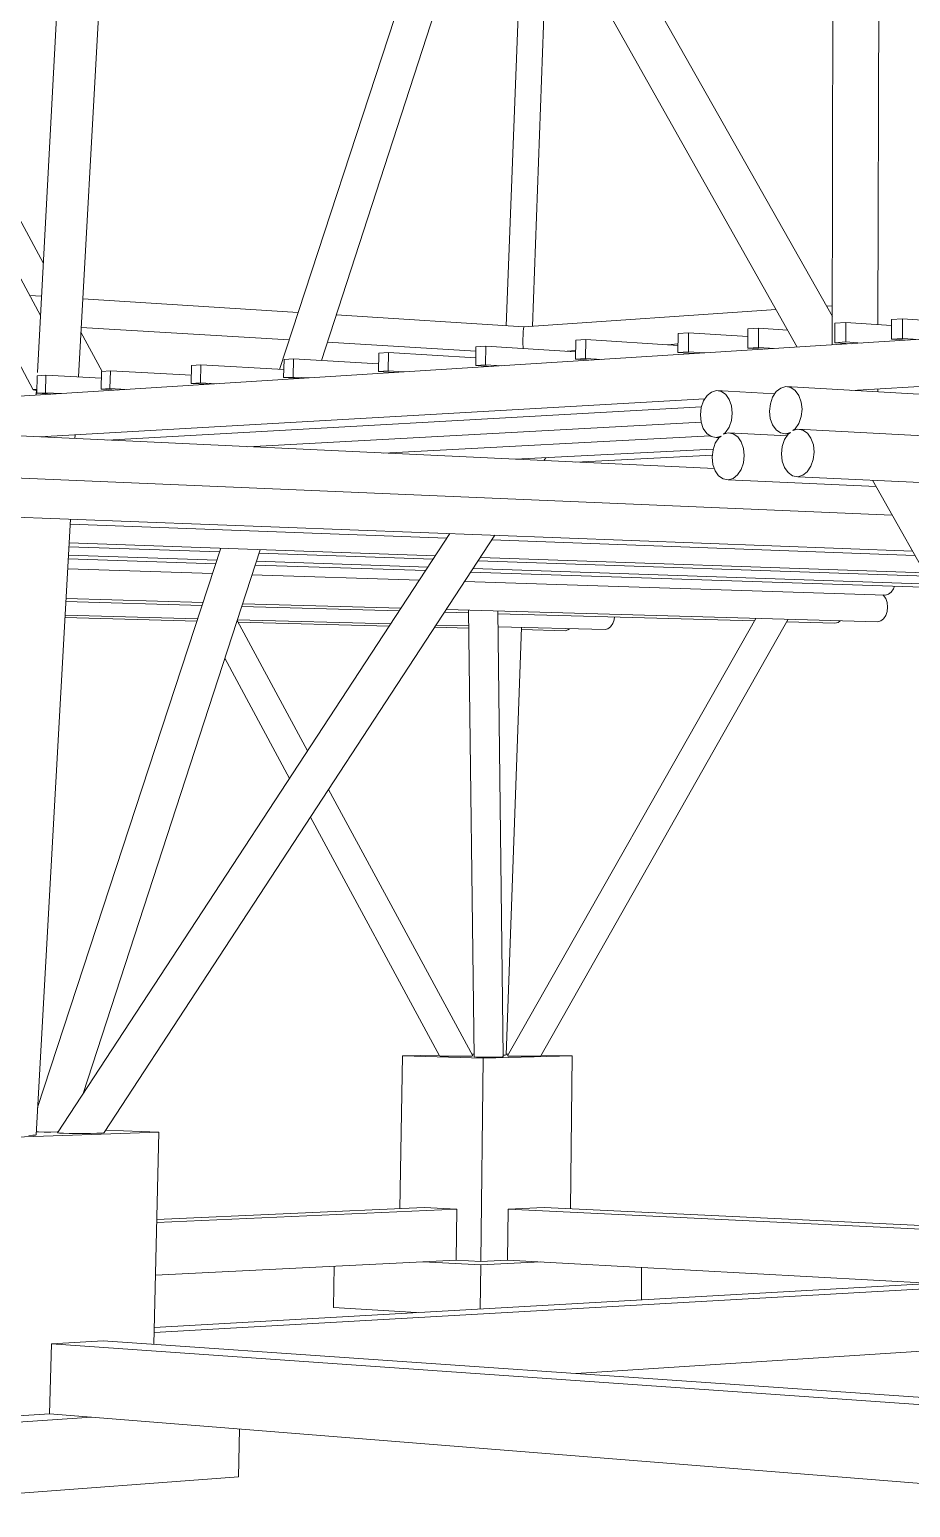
# Model space of a CAD drawing. Header units: millimetres. Extents: x -71878 to 121433, y -67383 to 83273.
# Drawn here: x -42900 to -30529, y 32838 to 53587 of the extents above; entities that cross this region are included whole.
import ezdxf

# ---------------------------------------------------------------- set-up
doc = ezdxf.new("R2010")
doc.units = ezdxf.units.MM
doc.header["$MEASUREMENT"] = 0
for name, color, linetype in [('COLUMNAS', 7, 'Continuous'), ('ENTIRADO', 7, 'Continuous'), ('Losas', 7, 'Continuous'), ('Vigas', 7, 'Continuous'), ('VIGAS DE CIMENTACION', 7, 'Continuous')]:
    doc.layers.add(name, color=color, linetype=linetype)
for name, color, linetype, lineweight in [('COLUMNAS_Pluma_Nº__1', 7, 'Continuous', 0), ('ENTIRADO_Pluma_Nº__21', 7, 'Continuous', 5), ('Losas_Pluma_Nº__1', 7, 'Continuous', 0), ('VIGAS DE CIMENTACION_Pluma_Nº__21', 7, 'Continuous', 5), ('Vigas_Pluma_Nº__21', 7, 'Continuous', 5)]:
    doc.layers.add(name, color=color, linetype=linetype, lineweight=lineweight)

# ---------------------------------------------------------------- blocks, each defined once
blk = doc.blocks.new('Elem Sección_1_3')
at = {"layer": 'COLUMNAS_Pluma_Nº__1', "linetype": 'Continuous'}
for p, q in [((-1514, -20779), (-9887, -5942)), ((-1022, -20347), (-9094, -6087)), ((5138, -32565), (-460, -22647))]:
    blk.add_line(p, q, dxfattribs=at)
blk = doc.blocks.new('Elem Sección_8_3')
at = {"layer": 'Vigas_Pluma_Nº__21', "linetype": 'Continuous'}
for p, q in [((7455, -20213), (-26895, -22380)), ((4270, -21100), (-750, -21387)), ((-2811, -21505), (-12157, -22039))]:
    blk.add_line(p, q, dxfattribs=at)
blk = doc.blocks.new('Elem Sección_9_3')
at = {"layer": 'Vigas_Pluma_Nº__21', "linetype": 'Continuous'}
blk.add_line((-2859, -21615), (-11206, -22084), dxfattribs=at)
blk = doc.blocks.new('Elem Sección_11_3')
at = {"layer": 'Vigas_Pluma_Nº__21', "linetype": 'Continuous'}
for p, q in [((-13073, -21996), (-2679, -22485)), ((-13091, -22592), (-183, -23137))]:
    blk.add_line(p, q, dxfattribs=at)
blk = doc.blocks.new('Elem Sección_15_3')
at = {"layer": 'Vigas_Pluma_Nº__21', "linetype": 'Continuous'}
for p, q in [((-6434, -23461), (-11726, -23264)), ((137, -23705), (-5802, -23484))]:
    blk.add_line(p, q, dxfattribs=at)
blk = doc.blocks.new('Elem Sección_16_3')
at = {"layer": 'Vigas_Pluma_Nº__21', "linetype": 'Continuous'}
for p, q in [((-6596, -23709), (-11741, -23529)), ((275, -23949), (-5963, -23731))]:
    blk.add_line(p, q, dxfattribs=at)
blk = doc.blocks.new('Elem Sección_17_3')
at = {"layer": 'Vigas_Pluma_Nº__21', "linetype": 'Continuous'}
for p, q in [((-9626, -23654), (-11744, -23581)), ((-6628, -23758), (-9077, -23673)), ((302, -23997), (-5995, -23780))]:
    blk.add_line(p, q, dxfattribs=at)
blk = doc.blocks.new('Elem Sección_18_3')
at = {"layer": 'Vigas_Pluma_Nº__21', "linetype": 'Continuous'}
for p, q in [((-2864, -21629), (-2832, -21535)), ((-2832, -21535), (-2782, -21460)), ((-2782, -21460), (-2719, -21410)), ((-2719, -21410), (-2650, -21390)), ((-2650, -21390), (-2580, -21402)), ((-2650, -21390), (-1831, -21436)), ((-2580, -21402), (-2518, -21445)), ((-2518, -21445), (-2469, -21515)), ((-2469, -21515), (-2437, -21605)), ((-2875, -21731), (-2864, -21629)), ((-2865, -21832), (-2875, -21731)), ((-2427, -21706), (-2438, -21808)), ((-2437, -21605), (-2427, -21706)), ((-2834, -21921), (-2865, -21832)), ((-2785, -21992), (-2834, -21921)), ((-2723, -22035), (-2785, -21992)), ((-2521, -21978), (-2553, -22003)), ((-2471, -21902), (-2521, -21978)), ((-2438, -21808), (-2471, -21902)), ((-2654, -22047), (-2723, -22035)), ((-2584, -22028), (-2654, -22047)), ((-2654, -22047), (-2612, -22050))]:
    blk.add_line(p, q, dxfattribs=at)
blk = doc.blocks.new('Elem Sección_19_3')
at = {"layer": 'Vigas_Pluma_Nº__21', "linetype": 'Continuous'}
for p, q in [((-1810, -21404), (-1746, -21353)), ((-1746, -21353), (-1676, -21333)), ((-1676, -21333), (4160, -21671)), ((-1676, -21333), (-1605, -21345)), ((-1605, -21345), (-1542, -21389)), ((-1905, -21677), (-1893, -21574)), ((-1893, -21574), (-1861, -21480)), ((-1861, -21480), (-1810, -21404)), ((-1542, -21389), (-1491, -21459)), ((-1491, -21459), (-1459, -21550)), ((-1459, -21550), (-1448, -21652)), ((-1894, -21779), (-1905, -21677)), ((-1862, -21870), (-1894, -21779)), ((-1460, -21755), (-1493, -21850)), ((-1448, -21652), (-1460, -21755)), ((-1812, -21940), (-1862, -21870)), ((-1749, -21984), (-1812, -21940)), ((-1678, -21997), (-1749, -21984)), ((-1611, -21977), (-1678, -21997)), ((-1544, -21926), (-1575, -21951)), ((-1493, -21850), (-1544, -21926)), ((-1678, -21997), (-1637, -21999))]:
    blk.add_line(p, q, dxfattribs=at)
blk = doc.blocks.new('Elem Sección_21_3')
at = {"layer": 'Vigas_Pluma_Nº__21', "linetype": 'Continuous'}
for p, q in [((-1611, -21977), (-1642, -22002)), ((-1507, -21931), (-1575, -21951)), ((-1436, -21944), (-1507, -21931)), ((4093, -22226), (-1507, -21931)), ((-1372, -21988), (-1436, -21944)), ((-1322, -22059), (-1372, -21988)), ((-1725, -22172), (-1737, -22276)), ((-1692, -22078), (-1725, -22172)), ((-1642, -22002), (-1692, -22078)), ((-1289, -22150), (-1322, -22059)), ((-1278, -22253), (-1289, -22150)), ((-1737, -22276), (-1726, -22378)), ((-1726, -22378), (-1694, -22469)), ((-1323, -22451), (-1290, -22357)), ((-1290, -22357), (-1278, -22253)), ((-1694, -22469), (-1644, -22540)), ((-1644, -22540), (-1580, -22585)), ((-1580, -22585), (-1509, -22598)), ((-1509, -22598), (-1438, -22578)), ((6210, -22957), (-1509, -22598)), ((-1438, -22578), (-1374, -22528)), ((-1374, -22528), (-1323, -22451))]:
    blk.add_line(p, q, dxfattribs=at)
blk = doc.blocks.new('Elem Sección_22_3')
at = {"layer": 'Vigas_Pluma_Nº__21', "linetype": 'Continuous'}
for p, q in [((-11761, -23893), (-9725, -23959)), ((-9175, -23976), (-6821, -24051)), ((-6186, -24072), (-277, -24260)), ((-234, -24249), (-277, -24260)), ((-194, -24219), (-234, -24249)), ((-163, -24173), (-194, -24219)), ((-150, -24135), (-163, -24173))]:
    blk.add_line(p, q, dxfattribs=at)
blk = doc.blocks.new('Elem Sección_24_3')
at = {"layer": 'Vigas_Pluma_Nº__21', "linetype": 'Continuous'}
for p, q in [((-11797, -24544), (-9934, -24593)), ((-9381, -24608), (-7223, -24665)), ((-6586, -24682), (-6130, -24694)), ((-4107, -24661), (-4136, -24706)), ((-4088, -24606), (-4107, -24661)), ((-4083, -24568), (-4088, -24606)), ((-5717, -24705), (-4214, -24745)), ((-4173, -24734), (-4214, -24745)), ((-4136, -24706), (-4173, -24734))]:
    blk.add_line(p, q, dxfattribs=at)
blk = doc.blocks.new('Elem Sección_25_3')
at = {"layer": 'Vigas_Pluma_Nº__21', "linetype": 'Continuous'}
for p, q in [((-11787, -24351), (-9872, -24405)), ((-9320, -24420), (-7104, -24483)), ((-6467, -24501), (-6132, -24510)), ((-5719, -24522), (-2116, -24623)), ((-1663, -24636), (-985, -24655)), ((-942, -24644), (-985, -24655)), ((-911, -24620), (-942, -24644))]:
    blk.add_line(p, q, dxfattribs=at)
blk = doc.blocks.new('Elem Sección_26_3')
at = {"layer": 'Vigas_Pluma_Nº__21', "linetype": 'Continuous'}
for p, q in [((14908, -20765), (14212, -20804)), ((14731, -20977), (14755, -20888)), ((14755, -20888), (14796, -20819)), ((14796, -20819), (14849, -20777)), ((14849, -20777), (14908, -20765)), ((14908, -20765), (14969, -20786)), ((14969, -20786), (15025, -20836)), ((15025, -20836), (15070, -20911)), ((15070, -20911), (15101, -21004)), ((14725, -21078), (14731, -20977)), ((14738, -21180), (14725, -21078)), ((15101, -21004), (15114, -21105)), ((15114, -21105), (15108, -21205)), ((14768, -21273), (14738, -21180)), ((14814, -21348), (14768, -21273)), ((14870, -21398), (14814, -21348)), ((15043, -21364), (14990, -21406)), ((15083, -21294), (15043, -21364)), ((15108, -21205), (15083, -21294)), ((14931, -21418), (13955, -21467)), ((14931, -21418), (14870, -21398)), ((14990, -21406), (14931, -21418)), ((-2707, -22298), (-4625, -22394))]:
    blk.add_line(p, q, dxfattribs=at)
blk = doc.blocks.new('Elem Sección_27_3')
at = {"layer": 'Vigas_Pluma_Nº__21', "linetype": 'Continuous'}
blk.add_line((-2695, -22213), (-5475, -22354), dxfattribs=at)
blk = doc.blocks.new('Elem Sección_59_3')
at = {"layer": 'COLUMNAS_Pluma_Nº__1', "linetype": 'Continuous'}
for p, q in [((-11611, -21197), (-10777, -6271)), ((-12187, -21135), (-11397, -6457)), ((-12204, -21453), (-12200, -21370)), ((-11659, -22062), (-11656, -22010)), ((-12205, -31837), (-11722, -23196)), ((-12308, -31848), (-12250, -31845)), ((-12250, -31845), (-12214, -31841)), ((-12214, -31841), (-12205, -31837))]:
    blk.add_line(p, q, dxfattribs=at)
blk = doc.blocks.new('Elem Sección_60_3')
at = {"layer": 'COLUMNAS_Pluma_Nº__1', "linetype": 'Continuous'}
for p, q in [((-5048, -22332), (-5074, -22373)), ((-6392, -23397), (-11905, -31810)), ((-5760, -23421), (-11248, -31807)), ((-11878, -31813), (-11905, -31810)), ((-11821, -31816), (-11878, -31813)), ((-11740, -31818), (-11821, -31816)), ((-11643, -31819), (-11740, -31818)), ((-11540, -31819), (-11643, -31819)), ((-11440, -31818), (-11540, -31819)), ((-11353, -31816), (-11440, -31818)), ((-11289, -31813), (-11353, -31816)), ((-11252, -31810), (-11289, -31813)), ((-11248, -31807), (-11252, -31810))]:
    blk.add_line(p, q, dxfattribs=at)
blk = doc.blocks.new('Elem Sección_63_3')
at = {"layer": 'Vigas_Pluma_Nº__21', "linetype": 'Continuous'}
for p, q in [((-11750, -23698), (-9663, -23768)), ((-9114, -23786), (-6700, -23867)), ((-6066, -23889), (363, -24105))]:
    blk.add_line(p, q, dxfattribs=at)
blk = doc.blocks.new('Elem Sección_68_3')
at = {"layer": 'COLUMNAS_Pluma_Nº__1', "linetype": 'Continuous'}
for p, q in [((-14377, -31803), (-14473, -34775)), ((-14377, -31803), (-13754, -31783)), ((-12638, -31875), (-14377, -31803)), ((-12638, -31875), (-12749, -35805)), ((-10481, -31802), (-12638, -31875)), ((-11225, -31773), (-10481, -31802)), ((-10481, -31802), (-10550, -34781)), ((-12749, -35805), (-13414, -35751)), ((-12014, -35757), (-12749, -35805))]:
    blk.add_line(p, q, dxfattribs=at)
blk = doc.blocks.new('Elem Sección_79_3')
at = {"layer": 'COLUMNAS_Pluma_Nº__1', "linetype": 'Continuous'}
for p, q in [((-1023, -20748), (-1000, -3278)), ((-382, -20464), (-330, -3514)), ((-384, -21408), (-384, -21366))]:
    blk.add_line(p, q, dxfattribs=at)
blk = doc.blocks.new('Elem Sección_82_3')
at = {"layer": 'COLUMNAS_Pluma_Nº__1', "linetype": 'Continuous'}
for p, q in [((-19727, -7505), (-19779, -7409)), ((-18995, -7667), (-19041, -7582)), ((-12144, -20335), (-18888, -7864)), ((-12246, -21377), (-19114, -8643)), ((-12246, -21377), (-12239, -21372)), ((-12239, -21372), (-12200, -21367)), ((-12200, -21367), (-12194, -21367)), ((-12220, -21382), (-12246, -21377)), ((-12200, -21384), (-12220, -21382))]:
    blk.add_line(p, q, dxfattribs=at)
blk = doc.blocks.new('Elem Sección_83_3')
at = {"layer": 'Vigas_Pluma_Nº__21', "linetype": 'Continuous'}
for p, q in [((-12129, -20064), (-12296, -20054)), ((-8523, -20293), (-11549, -20101)), ((-5354, -20493), (-7989, -20327)), ((-8650, -20677), (-11572, -20502)), ((-5361, -20520), (-5364, -20558)), ((-5357, -20497), (-5361, -20520)), ((-5354, -20493), (-5357, -20497)), ((-6028, -20835), (-8113, -20710)), ((-5366, -20609), (-5367, -20667)), ((-5367, -20667), (-5367, -20727)), ((-5367, -20727), (-5366, -20783)), ((-5364, -20558), (-5366, -20609)), ((-5366, -20783), (-5366, -20798))]:
    blk.add_line(p, q, dxfattribs=at)
blk = doc.blocks.new('Elem Sección_116_3')
at = {"layer": 'Vigas_Pluma_Nº__21', "linetype": 'Continuous'}
blk.add_line((-9233, -22177), (-2865, -21831), dxfattribs=at)
blk = doc.blocks.new('Elem Sección_117_3')
at = {"layer": 'Vigas_Pluma_Nº__21', "linetype": 'Continuous'}
blk.add_line((-7324, -22267), (-2735, -22026), dxfattribs=at)
blk = doc.blocks.new('Elem Sección_122_3')
at = {"layer": 'ENTIRADO_Pluma_Nº__21', "linetype": 'Continuous'}
for p, q in [((-192, -20391), (-38, -20381)), ((-192, -20666), (-192, -20391)), ((-38, -20381), (1369, -20476)), ((-38, -20381), (-38, -20657)), ((-38, -20657), (-192, -20666)), ((-192, -20666), (36, -20681)), ((-38, -20657), (190, -20672))]:
    blk.add_line(p, q, dxfattribs=at)
blk = doc.blocks.new('Elem Sección_123_3')
at = {"layer": 'ENTIRADO_Pluma_Nº__21', "linetype": 'Continuous'}
for p, q in [((-987, -20717), (-986, -20444)), ((-986, -20444), (-834, -20434)), ((-834, -20434), (-835, -20707)), ((-834, -20434), (-192, -20476)), ((-835, -20707), (-987, -20717)), ((-987, -20717), (-759, -20731)), ((-835, -20707), (-607, -20722))]:
    blk.add_line(p, q, dxfattribs=at)
blk = doc.blocks.new('Elem Sección_124_3')
at = {"layer": 'ENTIRADO_Pluma_Nº__21', "linetype": 'Continuous'}
for p, q in [((-3190, -20856), (-3188, -20588)), ((-3188, -20588), (-3042, -20579)), ((-3042, -20579), (-3043, -20847)), ((-3042, -20579), (-2207, -20632)), ((-3043, -20847), (-3190, -20856)), ((-3190, -20856), (-2961, -20870)), ((-3043, -20847), (-2815, -20861))]:
    blk.add_line(p, q, dxfattribs=at)
blk = doc.blocks.new('Elem Sección_125_3')
at = {"layer": 'ENTIRADO_Pluma_Nº__21', "linetype": 'Continuous'}
for p, q in [((-4629, -20947), (-4626, -20683)), ((-4626, -20683), (-4484, -20674)), ((-4484, -20674), (-4487, -20938)), ((-4484, -20674), (-3189, -20754)), ((-4487, -20938), (-4629, -20947)), ((-4629, -20947), (-4401, -20961)), ((-4487, -20938), (-4259, -20952))]:
    blk.add_line(p, q, dxfattribs=at)
blk = doc.blocks.new('Elem Sección_126_3')
at = {"layer": 'ENTIRADO_Pluma_Nº__21', "linetype": 'Continuous'}
for p, q in [((-6031, -21036), (-6027, -20775)), ((-6027, -20775), (-5889, -20766)), ((-5889, -20766), (-5892, -21027)), ((-5889, -20766), (-4628, -20843)), ((-5892, -21027), (-6031, -21036)), ((-6031, -21036), (-5803, -21049)), ((-5892, -21027), (-5664, -21041))]:
    blk.add_line(p, q, dxfattribs=at)
blk = doc.blocks.new('Elem Sección_127_3')
at = {"layer": 'ENTIRADO_Pluma_Nº__21', "linetype": 'Continuous'}
for p, q in [((-7397, -21123), (-7392, -20865)), ((-7392, -20865), (-7257, -20856)), ((-7257, -20856), (-7262, -21114)), ((-7257, -20856), (-6029, -20929)), ((-7262, -21114), (-7397, -21123)), ((-7397, -21123), (-7169, -21136)), ((-7262, -21114), (-7034, -21127))]:
    blk.add_line(p, q, dxfattribs=at)
blk = doc.blocks.new('Elem Sección_128_3')
at = {"layer": 'ENTIRADO_Pluma_Nº__21', "linetype": 'Continuous'}
for p, q in [((-8728, -21207), (-8723, -20952)), ((-8723, -20952), (-8591, -20944)), ((-8591, -20944), (-8596, -21199)), ((-8591, -20944), (-7395, -21013)), ((-8596, -21199), (-8728, -21207)), ((-8728, -21207), (-8501, -21220)), ((-8596, -21199), (-8369, -21211))]:
    blk.add_line(p, q, dxfattribs=at)
blk = doc.blocks.new('Elem Sección_129_3')
at = {"layer": 'ENTIRADO_Pluma_Nº__21', "linetype": 'Continuous'}
for p, q in [((-10026, -21289), (-10020, -21038)), ((-10020, -21038), (-9892, -21029)), ((-9892, -21029), (-9898, -21281)), ((-9892, -21029), (-8726, -21095)), ((-9898, -21281), (-10026, -21289)), ((-10026, -21289), (-9799, -21301)), ((-9898, -21281), (-9671, -21293))]:
    blk.add_line(p, q, dxfattribs=at)
blk = doc.blocks.new('Elem Sección_130_3')
at = {"layer": 'ENTIRADO_Pluma_Nº__21', "linetype": 'Continuous'}
for p, q in [((-11292, -21369), (-11285, -21121)), ((-11285, -21121), (-11160, -21113)), ((-11160, -21113), (-11167, -21361)), ((-11160, -21113), (-10023, -21175)), ((-11167, -21361), (-11292, -21369)), ((-11292, -21369), (-11065, -21381)), ((-11167, -21361), (-10940, -21373))]:
    blk.add_line(p, q, dxfattribs=at)
blk = doc.blocks.new('Elem Sección_153_3')
at = {"layer": 'ENTIRADO_Pluma_Nº__21', "linetype": 'Continuous'}
for p, q in [((-2208, -20794), (-2207, -20524)), ((-2207, -20524), (-2058, -20514)), ((-2058, -20514), (-2059, -20785)), ((-2058, -20514), (-1648, -20541)), ((-2059, -20785), (-2208, -20794)), ((-2208, -20794), (-1980, -20808)), ((-2059, -20785), (-1831, -20799))]:
    blk.add_line(p, q, dxfattribs=at)
blk = doc.blocks.new('Elem Sección_154_3')
at = {"layer": 'ENTIRADO_Pluma_Nº__21', "linetype": 'Continuous'}
for p, q in [((-12195, -21427), (-12188, -21180)), ((-12188, -21180), (-12066, -21172)), ((-12066, -21172), (-12072, -21419)), ((-12066, -21172), (-11288, -21214)), ((-12072, -21419), (-12195, -21427)), ((-12195, -21427), (-11969, -21438)), ((-12072, -21419), (-11846, -21431))]:
    blk.add_line(p, q, dxfattribs=at)
blk = doc.blocks.new('Elem Sección_156_3')
at = {"layer": 'COLUMNAS_Pluma_Nº__1', "linetype": 'Continuous'}
for p, q in [((4057, -13751), (4016, -13823)), ((3871, -14079), (3568, -14612)), ((4265, -14177), (3715, -15148)), ((3248, -15176), (280, -20403)), ((3395, -15712), (720, -20432)), ((-2096, -24587), (-5584, -30730)), ((-1642, -24600), (-5117, -30730)), ((-5576, -30732), (-5584, -30730)), ((-5545, -30733), (-5576, -30732)), ((-5495, -30734), (-5545, -30733)), ((-5431, -30735), (-5495, -30734)), ((-5359, -30735), (-5431, -30735)), ((-5287, -30735), (-5359, -30735)), ((-5220, -30734), (-5287, -30735)), ((-5167, -30733), (-5220, -30734)), ((-5131, -30732), (-5167, -30733)), ((-5117, -30730), (-5131, -30732))]:
    blk.add_line(p, q, dxfattribs=at)
blk = doc.blocks.new('Elem Sección_157_3')
at = {"layer": 'COLUMNAS_Pluma_Nº__1', "linetype": 'Continuous'}
for p, q in [((-6133, -24472), (-6053, -30743)), ((-5719, -24483), (-5646, -30743)), ((-6046, -30745), (-6053, -30743)), ((-6020, -30747), (-6046, -30745)), ((-5978, -30748), (-6020, -30747)), ((-5923, -30749), (-5978, -30748)), ((-5860, -30749), (-5923, -30749)), ((-5797, -30749), (-5860, -30749)), ((-5739, -30748), (-5797, -30749)), ((-5691, -30747), (-5739, -30748)), ((-5659, -30745), (-5691, -30747)), ((-5646, -30743), (-5659, -30745))]:
    blk.add_line(p, q, dxfattribs=at)
blk = doc.blocks.new('Elem Sección_158_3')
at = {"layer": 'COLUMNAS_Pluma_Nº__1', "linetype": 'Continuous'}
for p, q in [((-5362, -14300), (-5369, -14489)), ((-5356, -14292), (-5362, -14300)), ((-5333, -14285), (-5356, -14292)), ((-5295, -14280), (-5333, -14285)), ((-5247, -14276), (-5295, -14280)), ((-5192, -14275), (-5247, -14276)), ((-5184, -14275), (-5192, -14275)), ((-5025, -14807), (-5026, -14828)), ((-5395, -15147), (-5604, -20478)), ((-5039, -15186), (-5232, -20485)), ((-5386, -24714), (-5604, -30717)), ((-5617, -30719), (-5647, -30721)), ((-5604, -30717), (-5617, -30719))]:
    blk.add_line(p, q, dxfattribs=at)
blk = doc.blocks.new('Elem Sección_159_3')
at = {"layer": 'COLUMNAS_Pluma_Nº__1', "linetype": 'Continuous'}
for p, q in [((-15091, -14081), (-12104, -19595)), ((-11576, -20570), (-11277, -21120)), ((-9383, -24616), (-8391, -26448)), ((-9556, -25148), (-8645, -26834)), ((-8096, -26991), (-6071, -30730)), ((-8350, -27379), (-6538, -30730)), ((-6530, -30732), (-6538, -30730)), ((-6499, -30733), (-6530, -30732)), ((-6450, -30735), (-6499, -30733)), ((-6386, -30735), (-6450, -30735)), ((-6315, -30736), (-6386, -30735)), ((-6242, -30735), (-6315, -30736)), ((-6175, -30735), (-6242, -30735)), ((-6121, -30733), (-6175, -30735)), ((-6085, -30732), (-6121, -30733)), ((-6071, -30730), (-6085, -30732))]:
    blk.add_line(p, q, dxfattribs=at)
blk = doc.blocks.new('Elem Sección_188_3')
at = {"layer": 'COLUMNAS_Pluma_Nº__1', "linetype": 'Continuous'}
for p, q in [((-6083, -30707), (-6053, -30706)), ((-5604, -30705), (-5571, -30706)), ((-7060, -30731), (-7094, -32876)), ((-7060, -30731), (-6544, -30718)), ((-5924, -30763), (-7060, -30731)), ((-5924, -30763), (-5961, -33617)), ((-4675, -30731), (-5924, -30763)), ((-5111, -30719), (-4675, -30731)), ((-4675, -30731), (-4698, -32878)), ((-5961, -33617), (-6307, -33598)), ((-5582, -33597), (-5961, -33617))]:
    blk.add_line(p, q, dxfattribs=at)
blk = doc.blocks.new('Elem Sección_211_3')
at = {"layer": 'Losas_Pluma_Nº__1', "linetype": 'Continuous'}
for p, q in [((-12964, -35906), (-14218, -35804)), ((-11422, -35804), (-12964, -35906)), ((-15876, -35911), (-15902, -36645)), ((-12964, -35906), (-12993, -36912)), ((-9348, -35969), (-9362, -36641)), ((-12993, -36912), (-15902, -36645)), ((-9362, -36641), (-12993, -36912))]:
    blk.add_line(p, q, dxfattribs=at)
blk = doc.blocks.new('Elem Sección_227_3')
at = {"layer": 'Vigas_Pluma_Nº__21', "linetype": 'Continuous'}
for p, q in [((-1811, -20253), (-5354, -20493)), ((-1022, -20199), (-1103, -20205)), ((-3189, -20735), (-3338, -20745)), ((-4628, -20828), (-4744, -20835))]:
    blk.add_line(p, q, dxfattribs=at)
blk = doc.blocks.new('Elem Sección_263_3')
at = {"layer": 'Vigas_Pluma_Nº__21', "linetype": 'Continuous'}
for p, q in [((-2483, -21983), (-2553, -22003)), ((-2414, -21995), (-2483, -21983)), ((-1657, -22026), (-2483, -21983)), ((-2666, -22128), (-2698, -22222)), ((-2616, -22053), (-2666, -22128)), ((-2584, -22028), (-2616, -22053)), ((-2351, -22039), (-2414, -21995)), ((-2301, -22109), (-2351, -22039)), ((-2270, -22200), (-2301, -22109)), ((-2259, -22302), (-2270, -22200)), ((-2698, -22222), (-2710, -22324)), ((-2710, -22324), (-2699, -22425)), ((-2303, -22498), (-2271, -22404)), ((-2271, -22404), (-2259, -22302)), ((-2699, -22425), (-2668, -22516)), ((-2668, -22516), (-2619, -22586)), ((-2619, -22586), (-2556, -22630)), ((-2417, -22624), (-2354, -22574)), ((-2354, -22574), (-2303, -22498)), ((-2556, -22630), (-2487, -22643)), ((-2487, -22643), (-2417, -22624)), ((-408, -22738), (-2487, -22643))]:
    blk.add_line(p, q, dxfattribs=at)
blk = doc.blocks.new('Elem Sección_264_3')
at = {"layer": 'Vigas_Pluma_Nº__21', "linetype": 'Continuous'}
blk.add_line((102, -23642), (-13287, -23137), dxfattribs=at)
blk = doc.blocks.new('Elem Sección_265_3')
at = {"layer": 'Vigas_Pluma_Nº__21', "linetype": 'Continuous'}
for p, q in [((-9680, -23820), (-11753, -23751)), ((-6733, -23917), (-9130, -23838)), ((390, -24153), (-6099, -23938))]:
    blk.add_line(p, q, dxfattribs=at)
blk = doc.blocks.new('Elem Sección_266_3')
at = {"layer": 'Vigas_Pluma_Nº__21', "linetype": 'Continuous'}
for p, q in [((-304, -24266), (-313, -24259)), ((-272, -24310), (-304, -24266)), ((-9859, -24365), (-11784, -24310)), ((-7078, -24445), (-9307, -24381)), ((-386, -24635), (-6442, -24463)), ((-253, -24366), (-272, -24310)), ((-246, -24428), (-253, -24366)), ((-253, -24491), (-246, -24428)), ((-386, -24635), (-343, -24624)), ((-343, -24624), (-304, -24594)), ((-304, -24594), (-273, -24548)), ((-273, -24548), (-253, -24491))]:
    blk.add_line(p, q, dxfattribs=at)
blk = doc.blocks.new('Elem Sección_267_3')
at = {"layer": 'Vigas_Pluma_Nº__21', "linetype": 'Continuous'}
for p, q in [((-9944, -24625), (-11799, -24576)), ((-7243, -24696), (-9370, -24640)), ((-6130, -24725), (-6606, -24713)), ((-4776, -24761), (-5387, -24745)), ((-4776, -24761), (-4736, -24750)), ((-4736, -24750), (-4713, -24732))]:
    blk.add_line(p, q, dxfattribs=at)
blk = doc.blocks.new('Elem Sección_268_3')
at = {"layer": 'VIGAS DE CIMENTACION_Pluma_Nº__21', "linetype": 'Continuous'}
for p, q in [((-10510, -33070), (-6297, -32883)), ((-10509, -33026), (-6754, -32861)), ((-6754, -32861), (-6297, -32883)), ((-6297, -32883), (-6307, -33598)), ((-19693, -33429), (-14422, -33198)), ((-19688, -33475), (-14424, -33243)), ((-23336, -33637), (-20958, -33532)), ((-10528, -33810), (-6307, -33598)), ((-24811, -33702), (-24617, -33693)), ((-24808, -33653), (-24653, -33646)), ((-18676, -34221), (-14448, -34008))]:
    blk.add_line(p, q, dxfattribs=at)
blk = doc.blocks.new('Elem Sección_276_3')
at = {"layer": 'Losas_Pluma_Nº__1', "linetype": 'Continuous'}
for p, q in [((-8019, -33684), (-8030, -34263)), ((-5960, -33666), (-6769, -33621)), ((-5960, -33666), (-5968, -34285)), ((-5117, -33623), (-5960, -33666)), ((-3701, -33700), (-3704, -34157)), ((-6860, -34335), (-8030, -34263))]:
    blk.add_line(p, q, dxfattribs=at)
blk = doc.blocks.new('Elem Sección_280_3')
at = {"layer": 'VIGAS DE CIMENTACION_Pluma_Nº__21', "linetype": 'Continuous'}
for p, q in [((-10547, -34616), (4439, -33761)), ((-10545, -34544), (4439, -33697)), ((-4622, -35190), (4447, -34599))]:
    blk.add_line(p, q, dxfattribs=at)
blk = doc.blocks.new('Elem Sección_282_3')
at = {"layer": 'VIGAS DE CIMENTACION_Pluma_Nº__21', "linetype": 'Continuous'}
for p, q in [((-12014, -35757), (-11988, -34774)), ((-11988, -34774), (-11264, -34732)), ((4461, -35923), (-11988, -34774)), ((4460, -35816), (-11264, -34732)), ((4472, -37070), (-12014, -35757))]:
    blk.add_line(p, q, dxfattribs=at)
blk = doc.blocks.new('Elem Sección_285_3')
at = {"layer": 'VIGAS DE CIMENTACION_Pluma_Nº__21', "linetype": 'Continuous'}
for p, q in [((-5582, -33597), (-5573, -32883)), ((-5573, -32883), (-5071, -32861)), ((4435, -33363), (-5573, -32883)), ((4435, -33312), (-5071, -32861)), ((411, -33925), (-5582, -33597))]:
    blk.add_line(p, q, dxfattribs=at)
blk = doc.blocks.new('Elem Sección_289_3')
at = {"layer": 'COLUMNAS_Pluma_Nº__1', "linetype": 'Continuous'}
for p, q in [((-6048, -12744), (-8786, -21092)), ((-5715, -13335), (-8197, -20967)), ((-9609, -23603), (-12183, -31454)), ((-9060, -23623), (-11543, -31258)), ((-12170, -31798), (-12202, -31797)), ((-12089, -31799), (-12170, -31798)), ((-11999, -31799), (-12089, -31799)), ((-11909, -31798), (-11999, -31799)), ((-11897, -31797), (-11909, -31798))]:
    blk.add_line(p, q, dxfattribs=at)

msp = doc.modelspace()

# ---------------------------------------------------------------- block references
at = {"layer": 'COLUMNAS', "lineweight": 0}
for name in ['Elem Sección_289_3', 'Elem Sección_79_3', 'Elem Sección_159_3', 'Elem Sección_1_3', 'Elem Sección_59_3', 'Elem Sección_82_3', 'Elem Sección_156_3', 'Elem Sección_158_3', 'Elem Sección_60_3', 'Elem Sección_157_3', 'Elem Sección_188_3', 'Elem Sección_68_3']:
    msp.add_blockref(name, (-30603.929, 69907.695), dxfattribs=at)
at = {"layer": 'ENTIRADO', "lineweight": 0}
for name in ['Elem Sección_153_3', 'Elem Sección_123_3', 'Elem Sección_122_3', 'Elem Sección_125_3', 'Elem Sección_124_3', 'Elem Sección_127_3', 'Elem Sección_126_3', 'Elem Sección_130_3', 'Elem Sección_129_3', 'Elem Sección_128_3', 'Elem Sección_154_3']:
    msp.add_blockref(name, (-30603.929, 69907.695), dxfattribs=at)
at = {"layer": 'Losas', "lineweight": 0}
for name in ['Elem Sección_276_3', 'Elem Sección_211_3']:
    msp.add_blockref(name, (-30603.929, 69907.695), dxfattribs=at)
at = {"layer": 'Vigas', "lineweight": 0}
for name in ['Elem Sección_83_3', 'Elem Sección_8_3', 'Elem Sección_9_3', 'Elem Sección_227_3', 'Elem Sección_116_3', 'Elem Sección_117_3', 'Elem Sección_27_3', 'Elem Sección_26_3', 'Elem Sección_19_3', 'Elem Sección_18_3', 'Elem Sección_21_3', 'Elem Sección_11_3', 'Elem Sección_263_3', 'Elem Sección_15_3', 'Elem Sección_264_3', 'Elem Sección_16_3', 'Elem Sección_22_3', 'Elem Sección_265_3', 'Elem Sección_63_3', 'Elem Sección_17_3', 'Elem Sección_266_3', 'Elem Sección_267_3', 'Elem Sección_24_3', 'Elem Sección_25_3']:
    msp.add_blockref(name, (-30603.929, 69907.695), dxfattribs=at)
at = {"layer": 'VIGAS DE CIMENTACION', "lineweight": 0}
for name in ['Elem Sección_268_3', 'Elem Sección_285_3', 'Elem Sección_280_3', 'Elem Sección_282_3']:
    msp.add_blockref(name, (-30603.929, 69907.695), dxfattribs=at)

doc.saveas('drawing.dxf')
